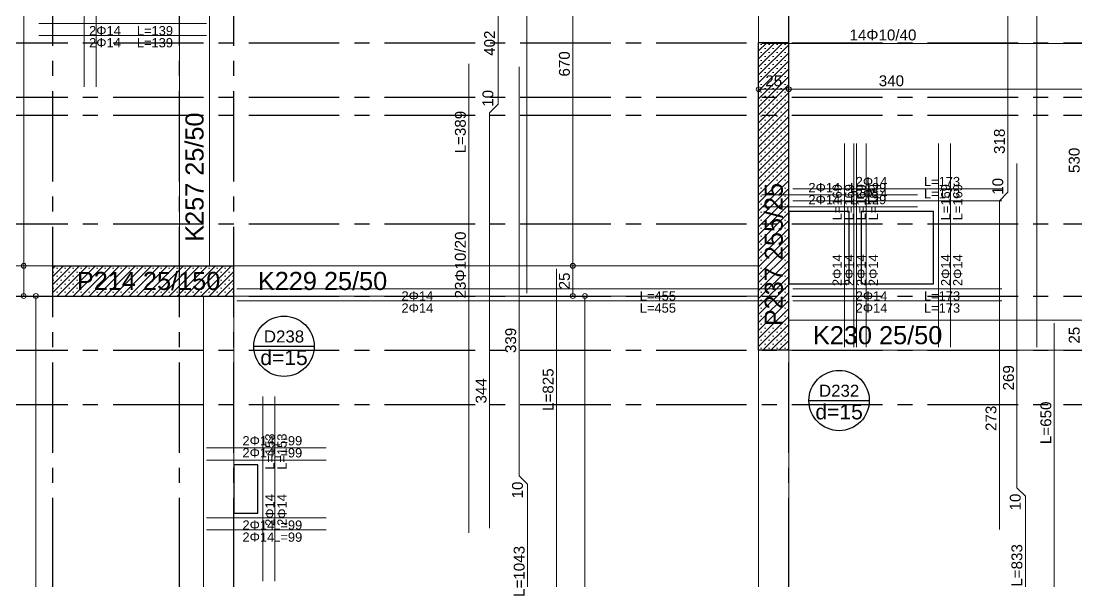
# Model space of a CAD drawing. Header units: millimetres. Extents: x 2232 to 85269, y -3593 to 5869.
# Drawn here: x 56560 to 57435, y 3479 to 3944 of the extents above; entities that cross this region are included whole.
import ezdxf

# ---------------------------------------------------------------- set-up
doc = ezdxf.new("R2010")
doc.units = ezdxf.units.MM
doc.linetypes.add('CENTER2', pattern=[112.5, 75, -12.5, 12.5, -12.5])
doc.linetypes.add('DASHDOT2', pattern=[12.7, 6.35, -3.175, 0, -3.175])
doc.layers.add('aks', color=251, linetype='DASHDOT2', lineweight=35)
for name, color, linetype in [('Donatı Topl. Uzun. Yazısı', 7, 'Continuous'), ('Donatı Uz. Yazısı', 7, 'Continuous'), ('Donatı Yazısı', 7, 'Continuous'), ('Donatı Çizgisi', 7, 'Continuous'), ('Döşeme', 7, 'Continuous'), ('Döşeme Boşluğu', 7, 'Continuous'), ('Kiriş', 7, 'Continuous'), ('Panel', 7, 'Continuous'), ('Standart', 7, 'Continuous'), ('Ölçülendirme', 7, 'Continuous')]:
    doc.layers.add(name, color=color, linetype=linetype)
doc.styles.add('arial_1_18', font='arial.ttf', dxfattribs={"height": 0.2})
pattern_1 = [(45, (0, 0), (-3.314563, 3.314563), []), (45, (3.3146, 0), (-3.314563, 3.314563), [0, -4.6875])]

# ---------------------------------------------------------------- blocks, each defined once
blk = doc.blocks.new('IDE539Entity3872')
at = {"layer": 'Döşeme', "color": 117, "linetype": 'Continuous', "lineweight": -3}
blk.add_lwpolyline([(1476.67, 718.33), (1526.67, 718.33)], dxfattribs=at)
blk.add_circle((1501.67, 718.33), 25, dxfattribs=at)
at = {"layer": 'Döşeme', "color": 178, "linetype": 'Continuous', "lineweight": -3, "style": 'arial_1_18'}
blk.add_text('D232', height=10, dxfattribs=at).set_placement((1484.97, 721.46))
at = {"layer": 'Döşeme', "color": 164, "linetype": 'Continuous', "lineweight": -3, "style": 'arial_1_18'}
blk.add_text('d=15', height=12.5, dxfattribs=at).set_placement((1482, 702.71))
blk = doc.blocks.new('IDE539Entity3888')
at = {"layer": 'Döşeme', "color": 117, "linetype": 'Continuous', "lineweight": -3}
blk.add_lwpolyline([(1016.67, 763.33), (1066.67, 763.33)], dxfattribs=at)
blk.add_circle((1041.67, 763.33), 25, dxfattribs=at)
at = {"layer": 'Döşeme', "color": 178, "linetype": 'Continuous', "lineweight": -3, "style": 'arial_1_18'}
blk.add_text('D238', height=10, dxfattribs=at).set_placement((1024.97, 766.46))
at = {"layer": 'Döşeme', "color": 164, "linetype": 'Continuous', "lineweight": -3, "style": 'arial_1_18'}
blk.add_text('d=15', height=12.5, dxfattribs=at).set_placement((1022, 747.71))
blk = doc.blocks.new('IDE539Entity3897')
at = {"layer": 'aks', "color": 251, "linetype": 'CENTER2', "lineweight": -3}
blk.add_lwpolyline([(955, 0), (955, 2330)], dxfattribs=at)
blk = doc.blocks.new('IDE539Entity3946')
at = {"layer": 'aks', "color": 251, "linetype": 'CENTER2', "lineweight": -3}
blk.add_lwpolyline([(1460, 0), (1460, 2330)], dxfattribs=at)
blk = doc.blocks.new('IDE539Entity3953')
at = {"layer": 'aks', "color": 251, "linetype": 'CENTER2', "lineweight": -3}
blk.add_lwpolyline([(850, 0), (850, 2330)], dxfattribs=at)
blk = doc.blocks.new('IDE539Entity3960')
at = {"layer": 'aks', "color": 251, "linetype": 'CENTER2', "lineweight": -3}
blk.add_lwpolyline([(1000, 0), (1000, 2330)], dxfattribs=at)
blk = doc.blocks.new('IDE539Entity3988')
at = {"layer": 'aks', "color": 251, "linetype": 'CENTER2', "lineweight": -3}
blk.add_lwpolyline([(0, 865), (3260, 865)], dxfattribs=at)
blk = doc.blocks.new('IDE539Entity3995')
at = {"layer": 'aks', "color": 251, "linetype": 'CENTER2', "lineweight": -3}
blk.add_lwpolyline([(0, 715), (3260, 715)], dxfattribs=at)
blk = doc.blocks.new('IDE539Entity4002')
at = {"layer": 'aks', "color": 251, "linetype": 'CENTER2', "lineweight": -3}
blk.add_lwpolyline([(0, 970), (3260, 970)], dxfattribs=at)
blk = doc.blocks.new('IDE539Entity4016')
at = {"layer": 'aks', "color": 251, "linetype": 'CENTER2', "lineweight": -3}
blk.add_lwpolyline([(0, 1015), (3260, 1015)], dxfattribs=at)
blk = doc.blocks.new('IDE539Entity4023')
at = {"layer": 'aks', "color": 251, "linetype": 'CENTER2', "lineweight": -3}
blk.add_lwpolyline([(0, 760), (3260, 760)], dxfattribs=at)
blk = doc.blocks.new('IDE539Entity4044')
at = {"layer": 'aks', "color": 251, "linetype": 'CENTER2', "lineweight": -3}
blk.add_lwpolyline([(0, 955), (3260, 955)], dxfattribs=at)
blk = doc.blocks.new('IDE539Entity4051')
at = {"layer": 'aks', "color": 251, "linetype": 'CENTER2', "lineweight": -3}
blk.add_lwpolyline([(0, 805), (3260, 805)], dxfattribs=at)
blk = doc.blocks.new('IDE539Entity4441')
at = {"layer": 'Kiriş', "color": 4, "linetype": 'Continuous', "lineweight": 5}
blk.add_lwpolyline([(1000, 280), (1000, 805)], dxfattribs=at)
blk = doc.blocks.new('IDE539Entity4442')
at = {"layer": 'Kiriş', "color": 4, "linetype": 'Continuous', "lineweight": 5}
blk.add_lwpolyline([(975, 280), (975, 805)], dxfattribs=at)
blk = doc.blocks.new('IDE539Entity4444')
at = {"layer": 'Kiriş', "color": 4, "linetype": 'Continuous', "lineweight": 5}
blk.add_lwpolyline([(1460, 285), (1460, 760)], dxfattribs=at)
blk = doc.blocks.new('IDE539Entity4445')
at = {"layer": 'Kiriş', "color": 4, "linetype": 'Continuous', "lineweight": 5}
blk.add_lwpolyline([(1435, 285), (1435, 760)], dxfattribs=at)
blk = doc.blocks.new('IDE539Entity4558')
at = {"layer": 'Kiriş', "color": 4, "linetype": 'Continuous', "lineweight": 5}
blk.add_lwpolyline([(550, 805), (850, 805)], dxfattribs=at)
blk = doc.blocks.new('IDE539Entity4559')
at = {"layer": 'Kiriş', "color": 4, "linetype": 'Continuous', "lineweight": 5}
blk.add_lwpolyline([(550, 830), (850, 830)], dxfattribs=at)
blk = doc.blocks.new('IDE539Entity4585')
at = {"layer": 'Donatı Çizgisi', "color": 5, "linetype": 'Continuous', "lineweight": 5}
blk.add_lwpolyline([(838.41, 1031), (977.5, 1031)], dxfattribs=at)
at = {"layer": 'Donatı Topl. Uzun. Yazısı', "color": 1, "linetype": 'Continuous', "lineweight": 5, "style": 'arial_1_18'}
blk.add_text('L=139', height=7.65, dxfattribs=at).set_placement((919.67, 1021.23))
at = {"layer": 'Donatı Yazısı', "color": 5, "linetype": 'Continuous', "lineweight": 5, "style": 'arial_1_18'}
blk.add_text('2Φ14', height=7.65, dxfattribs=at).set_placement((880.14, 1021.23))
blk = doc.blocks.new('IDE539Entity4586')
at = {"layer": 'Donatı Çizgisi', "color": 5, "linetype": 'Continuous', "lineweight": 5}
blk.add_lwpolyline([(838.41, 1021), (977.5, 1021)], dxfattribs=at)
at = {"layer": 'Donatı Topl. Uzun. Yazısı', "color": 1, "linetype": 'Continuous', "lineweight": 5, "style": 'arial_1_18'}
blk.add_text('L=139', height=7.65, dxfattribs=at).set_placement((919.67, 1011.23))
at = {"layer": 'Donatı Yazısı', "color": 5, "linetype": 'Continuous', "lineweight": 5, "style": 'arial_1_18'}
blk.add_text('2Φ14', height=7.65, dxfattribs=at).set_placement((880.14, 1011.23))
blk = doc.blocks.new('IDE539Entity4587')
at = {"layer": 'Donatı Çizgisi', "color": 5, "linetype": 'Continuous', "lineweight": 5}
blk.add_lwpolyline([(886, 978.41), (886, 1211.59)], dxfattribs=at)
at = {"layer": 'Donatı Topl. Uzun. Yazısı', "color": 1, "linetype": 'Continuous', "lineweight": 5, "style": 'arial_1_18'}
blk.add_text('L=233', height=7.65, rotation=90, dxfattribs=at).set_placement((883.87, 1169.92))
at = {"layer": 'Donatı Yazısı', "color": 5, "linetype": 'Continuous', "lineweight": 5, "style": 'arial_1_18'}
blk.add_text('2Φ14', height=7.65, rotation=90, dxfattribs=at).set_placement((883.87, 1048.36))
blk = doc.blocks.new('IDE539Entity4588')
at = {"layer": 'Donatı Çizgisi', "color": 5, "linetype": 'Continuous', "lineweight": 5}
blk.add_lwpolyline([(876, 978.41), (876, 1211.59)], dxfattribs=at)
at = {"layer": 'Donatı Topl. Uzun. Yazısı', "color": 1, "linetype": 'Continuous', "lineweight": 5, "style": 'arial_1_18'}
blk.add_text('L=233', height=7.65, rotation=90, dxfattribs=at).set_placement((873.87, 1169.92))
at = {"layer": 'Donatı Yazısı', "color": 5, "linetype": 'Continuous', "lineweight": 5, "style": 'arial_1_18'}
blk.add_text('2Φ14', height=7.65, rotation=90, dxfattribs=at).set_placement((873.87, 1048.36))
blk = doc.blocks.new('IDE539Entity4591')
at = {"layer": 'Kiriş', "color": 4, "linetype": 'Continuous', "lineweight": 5}
blk.add_lwpolyline([(1000, 805), (1435, 805)], dxfattribs=at)
blk = doc.blocks.new('IDE539Entity4592')
at = {"layer": 'Kiriş', "color": 4, "linetype": 'Continuous', "lineweight": 5}
blk.add_lwpolyline([(1000, 830), (1435, 830)], dxfattribs=at)
blk = doc.blocks.new('IDE539Entity4593')
at = {"layer": 'Kiriş', "color": 159, "linetype": 'Continuous', "lineweight": 5, "style": 'arial_1_18'}
blk.add_text('K229 25/50', height=15, dxfattribs=at).set_placement((1020, 810))
blk = doc.blocks.new('IDE539Entity4594')
at = {"layer": 'Panel', "linetype": 'Continuous', "lineweight": 5}
h = blk.add_hatch(dxfattribs=at)
h.set_pattern_fill('SACNCR', color=163, scale=50, style=0)
h.set_pattern_definition(pattern_1)
h.paths.add_polyline_path([(850, 830), (1000, 830), (1000, 805), (850, 805)])
blk = doc.blocks.new('IDE539Entity4595')
at = {"layer": 'Panel', "color": 164, "linetype": 'Continuous', "lineweight": -3}
blk.add_lwpolyline([(850, 805), (850, 830)], dxfattribs=at)
blk = doc.blocks.new('IDE539Entity4596')
at = {"layer": 'Panel', "color": 164, "linetype": 'Continuous', "lineweight": -3}
blk.add_lwpolyline([(850, 805), (1000, 805)], dxfattribs=at)
blk = doc.blocks.new('IDE539Entity4597')
at = {"layer": 'Panel', "color": 164, "linetype": 'Continuous', "lineweight": -3}
blk.add_lwpolyline([(1000, 805), (1000, 830)], dxfattribs=at)
blk = doc.blocks.new('IDE539Entity4598')
at = {"layer": 'Panel', "color": 164, "linetype": 'Continuous', "lineweight": -3}
blk.add_lwpolyline([(850, 830), (1000, 830)], dxfattribs=at)
blk = doc.blocks.new('IDE539Entity4599')
at = {"layer": 'Panel', "color": 159, "linetype": 'Continuous', "lineweight": -3, "style": 'arial_1_18'}
blk.add_text('P214 25/150', height=15, dxfattribs=at).set_placement((870, 810))
blk = doc.blocks.new('IDE539Entity4600')
at = {"layer": 'Kiriş', "color": 4, "linetype": 'Continuous', "lineweight": 5}
blk.add_lwpolyline([(980, 830), (980, 1500)], dxfattribs=at)
blk = doc.blocks.new('IDE539Entity4601')
at = {"layer": 'Kiriş', "color": 4, "linetype": 'Continuous', "lineweight": 5}
blk.add_lwpolyline([(955, 830), (955, 1500)], dxfattribs=at)
blk = doc.blocks.new('IDE539Entity4602')
at = {"layer": 'Kiriş', "color": 159, "linetype": 'Continuous', "lineweight": 5, "style": 'arial_1_18'}
blk.add_text('K257 25/50', height=15, rotation=90, dxfattribs=at).set_placement((975, 850))
blk = doc.blocks.new('IDE539Entity4625')
at = {"layer": 'Döşeme Boşluğu', "color": 8, "linetype": 'Continuous', "lineweight": -3}
blk.add_lwpolyline([(1510, 815), (1510, 875)], dxfattribs=at)
blk = doc.blocks.new('IDE539Entity4626')
at = {"layer": 'Döşeme Boşluğu', "color": 8, "linetype": 'Continuous', "lineweight": -3}
blk.add_lwpolyline([(1510, 875), (1460, 875)], dxfattribs=at)
blk = doc.blocks.new('IDE539Entity4627')
at = {"layer": 'Döşeme Boşluğu', "color": 8, "linetype": 'Continuous', "lineweight": -3}
blk.add_lwpolyline([(1460, 875), (1460, 815)], dxfattribs=at)
blk = doc.blocks.new('IDE539Entity4628')
at = {"layer": 'Döşeme Boşluğu', "color": 8, "linetype": 'Continuous', "lineweight": -3}
blk.add_lwpolyline([(1460, 815), (1510, 815)], dxfattribs=at)
blk = doc.blocks.new('IDE539Entity4629')
at = {"layer": 'Donatı Çizgisi', "color": 5, "linetype": 'Continuous', "lineweight": 5}
blk.add_lwpolyline([(1437.5, 879), (1566.59, 879)], dxfattribs=at)
at = {"layer": 'Donatı Topl. Uzun. Yazısı', "color": 1, "linetype": 'Continuous', "lineweight": 5, "style": 'arial_1_18'}
blk.add_text('L=129', height=7.65, dxfattribs=at).set_placement((1510.76, 881.12))
at = {"layer": 'Donatı Yazısı', "color": 5, "linetype": 'Continuous', "lineweight": 5, "style": 'arial_1_18'}
blk.add_text('2Φ14', height=7.65, dxfattribs=at).set_placement((1476.23, 881.12))
blk = doc.blocks.new('IDE539Entity4630')
at = {"layer": 'Donatı Çizgisi', "color": 5, "linetype": 'Continuous', "lineweight": 5}
blk.add_lwpolyline([(1437.5, 889), (1566.59, 889)], dxfattribs=at)
at = {"layer": 'Donatı Topl. Uzun. Yazısı', "color": 1, "linetype": 'Continuous', "lineweight": 5, "style": 'arial_1_18'}
blk.add_text('L=129', height=7.65, dxfattribs=at).set_placement((1510.76, 891.12))
at = {"layer": 'Donatı Yazısı', "color": 5, "linetype": 'Continuous', "lineweight": 5, "style": 'arial_1_18'}
blk.add_text('2Φ14', height=7.65, dxfattribs=at).set_placement((1476.23, 891.12))
blk = doc.blocks.new('IDE539Entity4631')
at = {"layer": 'Donatı Çizgisi', "color": 5, "linetype": 'Continuous', "lineweight": 5}
blk.add_lwpolyline([(1514, 762.5), (1514, 931.59)], dxfattribs=at)
at = {"layer": 'Donatı Topl. Uzun. Yazısı', "color": 1, "linetype": 'Continuous', "lineweight": 5, "style": 'arial_1_18'}
blk.add_text('L=169', height=7.65, rotation=90, dxfattribs=at).set_placement((1523.78, 867.76))
at = {"layer": 'Donatı Yazısı', "color": 5, "linetype": 'Continuous', "lineweight": 5, "style": 'arial_1_18'}
blk.add_text('2Φ14', height=7.65, rotation=90, dxfattribs=at).set_placement((1523.78, 813.23))
blk = doc.blocks.new('IDE539Entity4632')
at = {"layer": 'Donatı Çizgisi', "color": 5, "linetype": 'Continuous', "lineweight": 5}
blk.add_lwpolyline([(1524, 762.5), (1524, 931.59)], dxfattribs=at)
at = {"layer": 'Donatı Topl. Uzun. Yazısı', "color": 1, "linetype": 'Continuous', "lineweight": 5, "style": 'arial_1_18'}
blk.add_text('L=169', height=7.65, rotation=90, dxfattribs=at).set_placement((1533.78, 867.76))
at = {"layer": 'Donatı Yazısı', "color": 5, "linetype": 'Continuous', "lineweight": 5, "style": 'arial_1_18'}
blk.add_text('2Φ14', height=7.65, rotation=90, dxfattribs=at).set_placement((1533.78, 813.23))
blk = doc.blocks.new('IDE539Entity4633')
at = {"layer": 'Donatı Çizgisi', "color": 5, "linetype": 'Continuous', "lineweight": 5}
blk.add_lwpolyline([(1002.5, 811), (1457.5, 811)], dxfattribs=at)
at = {"layer": 'Donatı Topl. Uzun. Yazısı', "color": 1, "linetype": 'Continuous', "lineweight": 5, "style": 'arial_1_18'}
blk.add_text('L=455', height=7.65, dxfattribs=at).set_placement((1336.48, 801.22))
at = {"layer": 'Donatı Yazısı', "color": 5, "linetype": 'Continuous', "lineweight": 5, "style": 'arial_1_18'}
blk.add_text('2Φ14', height=7.65, dxfattribs=at).set_placement((1139, 801.22))
blk = doc.blocks.new('IDE539Entity4634')
at = {"layer": 'Donatı Çizgisi', "color": 5, "linetype": 'Continuous', "lineweight": 5}
blk.add_lwpolyline([(1002.5, 801), (1457.5, 801)], dxfattribs=at)
at = {"layer": 'Donatı Topl. Uzun. Yazısı', "color": 1, "linetype": 'Continuous', "lineweight": 5, "style": 'arial_1_18'}
blk.add_text('L=455', height=7.65, dxfattribs=at).set_placement((1336.48, 791.22))
at = {"layer": 'Donatı Yazısı', "color": 5, "linetype": 'Continuous', "lineweight": 5, "style": 'arial_1_18'}
blk.add_text('2Φ14', height=7.65, dxfattribs=at).set_placement((1139, 791.22))
blk = doc.blocks.new('IDE539Entity4639')
at = {"layer": 'Kiriş', "color": 4, "linetype": 'Continuous', "lineweight": 5}
blk.add_lwpolyline([(1460, 760), (1800, 760)], dxfattribs=at)
blk = doc.blocks.new('IDE539Entity4640')
at = {"layer": 'Kiriş', "color": 4, "linetype": 'Continuous', "lineweight": 5}
blk.add_lwpolyline([(1460, 785), (1800, 785)], dxfattribs=at)
blk = doc.blocks.new('IDE539Entity4641')
at = {"layer": 'Kiriş', "color": 159, "linetype": 'Continuous', "lineweight": 5, "style": 'arial_1_18'}
blk.add_text('K230 25/50', height=15, dxfattribs=at).set_placement((1480, 765))
blk = doc.blocks.new('IDE539Entity4642')
at = {"layer": 'Panel', "linetype": 'Continuous', "lineweight": 5}
h = blk.add_hatch(dxfattribs=at)
h.set_pattern_fill('SACNCR', color=163, scale=50, style=0)
h.set_pattern_definition(pattern_1)
h.paths.add_polyline_path([(1435, 760), (1435, 1015), (1460, 1015), (1460, 760)])
blk = doc.blocks.new('IDE539Entity4643')
at = {"layer": 'Panel', "color": 164, "linetype": 'Continuous', "lineweight": -3}
blk.add_lwpolyline([(1460, 760), (1435, 760)], dxfattribs=at)
blk = doc.blocks.new('IDE539Entity4644')
at = {"layer": 'Panel', "color": 164, "linetype": 'Continuous', "lineweight": -3}
blk.add_lwpolyline([(1460, 760), (1460, 1015)], dxfattribs=at)
blk = doc.blocks.new('IDE539Entity4645')
at = {"layer": 'Panel', "color": 164, "linetype": 'Continuous', "lineweight": -3}
blk.add_lwpolyline([(1460, 1015), (1435, 1015)], dxfattribs=at)
blk = doc.blocks.new('IDE539Entity4646')
at = {"layer": 'Panel', "color": 164, "linetype": 'Continuous', "lineweight": -3}
blk.add_lwpolyline([(1435, 760), (1435, 1015)], dxfattribs=at)
blk = doc.blocks.new('IDE539Entity4647')
at = {"layer": 'Panel', "color": 159, "linetype": 'Continuous', "lineweight": -3, "style": 'arial_1_18'}
blk.add_text('P237 255/25', height=15, rotation=90, dxfattribs=at).set_placement((1455, 780))
blk = doc.blocks.new('IDE539Entity4648')
at = {"layer": 'Kiriş', "color": 4, "linetype": 'Continuous', "lineweight": 5}
blk.add_lwpolyline([(1460, 1015), (1460, 1315)], dxfattribs=at)
blk = doc.blocks.new('IDE539Entity4649')
at = {"layer": 'Kiriş', "color": 4, "linetype": 'Continuous', "lineweight": 5}
blk.add_lwpolyline([(1435, 1015), (1435, 1315)], dxfattribs=at)
blk = doc.blocks.new('IDE539Entity4652')
at = {"layer": 'Döşeme Boşluğu', "color": 8, "linetype": 'Continuous', "lineweight": -3}
blk.add_lwpolyline([(1580, 815), (1580, 875)], dxfattribs=at)
blk = doc.blocks.new('IDE539Entity4653')
at = {"layer": 'Döşeme Boşluğu', "color": 8, "linetype": 'Continuous', "lineweight": -3}
blk.add_lwpolyline([(1580, 875), (1520, 875)], dxfattribs=at)
blk = doc.blocks.new('IDE539Entity4654')
at = {"layer": 'Döşeme Boşluğu', "color": 8, "linetype": 'Continuous', "lineweight": -3}
blk.add_lwpolyline([(1520, 875), (1520, 815)], dxfattribs=at)
blk = doc.blocks.new('IDE539Entity4655')
at = {"layer": 'Döşeme Boşluğu', "color": 8, "linetype": 'Continuous', "lineweight": -3}
blk.add_lwpolyline([(1520, 815), (1580, 815)], dxfattribs=at)
blk = doc.blocks.new('IDE539Entity4656')
at = {"layer": 'Donatı Çizgisi', "color": 5, "linetype": 'Continuous', "lineweight": 5}
blk.add_lwpolyline([(1516, 762.5), (1516, 931.59)], dxfattribs=at)
at = {"layer": 'Donatı Topl. Uzun. Yazısı', "color": 1, "linetype": 'Continuous', "lineweight": 5, "style": 'arial_1_18'}
blk.add_text('L=169', height=7.65, rotation=90, dxfattribs=at).set_placement((1513.88, 867.76))
at = {"layer": 'Donatı Yazısı', "color": 5, "linetype": 'Continuous', "lineweight": 5, "style": 'arial_1_18'}
blk.add_text('2Φ14', height=7.65, rotation=90, dxfattribs=at).set_placement((1513.88, 813.23))
blk = doc.blocks.new('IDE539Entity4657')
at = {"layer": 'Donatı Çizgisi', "color": 5, "linetype": 'Continuous', "lineweight": 5}
blk.add_lwpolyline([(1506, 762.5), (1506, 931.59)], dxfattribs=at)
at = {"layer": 'Donatı Topl. Uzun. Yazısı', "color": 1, "linetype": 'Continuous', "lineweight": 5, "style": 'arial_1_18'}
blk.add_text('L=169', height=7.65, rotation=90, dxfattribs=at).set_placement((1503.88, 867.76))
at = {"layer": 'Donatı Yazısı', "color": 5, "linetype": 'Continuous', "lineweight": 5, "style": 'arial_1_18'}
blk.add_text('2Φ14', height=7.65, rotation=90, dxfattribs=at).set_placement((1503.88, 813.23))
blk = doc.blocks.new('IDE539Entity4658')
at = {"layer": 'Donatı Çizgisi', "color": 5, "linetype": 'Continuous', "lineweight": 5}
blk.add_lwpolyline([(1463.41, 884), (1636.59, 884)], dxfattribs=at)
at = {"layer": 'Donatı Topl. Uzun. Yazısı', "color": 1, "linetype": 'Continuous', "lineweight": 5, "style": 'arial_1_18'}
blk.add_text('L=173', height=7.65, dxfattribs=at).set_placement((1571.94, 886.12))
at = {"layer": 'Donatı Yazısı', "color": 5, "linetype": 'Continuous', "lineweight": 5, "style": 'arial_1_18'}
blk.add_text('2Φ14', height=7.65, dxfattribs=at).set_placement((1515.36, 886.12))
blk = doc.blocks.new('IDE539Entity4659')
at = {"layer": 'Donatı Çizgisi', "color": 5, "linetype": 'Continuous', "lineweight": 5}
blk.add_lwpolyline([(1463.41, 894), (1636.59, 894)], dxfattribs=at)
at = {"layer": 'Donatı Topl. Uzun. Yazısı', "color": 1, "linetype": 'Continuous', "lineweight": 5, "style": 'arial_1_18'}
blk.add_text('L=173', height=7.65, dxfattribs=at).set_placement((1571.94, 896.12))
at = {"layer": 'Donatı Yazısı', "color": 5, "linetype": 'Continuous', "lineweight": 5, "style": 'arial_1_18'}
blk.add_text('2Φ14', height=7.65, dxfattribs=at).set_placement((1515.36, 896.12))
blk = doc.blocks.new('IDE539Entity4660')
at = {"layer": 'Donatı Çizgisi', "color": 5, "linetype": 'Continuous', "lineweight": 5}
blk.add_lwpolyline([(1584, 762.5), (1584, 931.59)], dxfattribs=at)
at = {"layer": 'Donatı Topl. Uzun. Yazısı', "color": 1, "linetype": 'Continuous', "lineweight": 5, "style": 'arial_1_18'}
blk.add_text('L=169', height=7.65, rotation=90, dxfattribs=at).set_placement((1593.78, 867.76))
at = {"layer": 'Donatı Yazısı', "color": 5, "linetype": 'Continuous', "lineweight": 5, "style": 'arial_1_18'}
blk.add_text('2Φ14', height=7.65, rotation=90, dxfattribs=at).set_placement((1593.78, 813.23))
blk = doc.blocks.new('IDE539Entity4661')
at = {"layer": 'Donatı Çizgisi', "color": 5, "linetype": 'Continuous', "lineweight": 5}
blk.add_lwpolyline([(1594, 762.5), (1594, 931.59)], dxfattribs=at)
at = {"layer": 'Donatı Topl. Uzun. Yazısı', "color": 1, "linetype": 'Continuous', "lineweight": 5, "style": 'arial_1_18'}
blk.add_text('L=169', height=7.65, rotation=90, dxfattribs=at).set_placement((1603.78, 867.76))
at = {"layer": 'Donatı Yazısı', "color": 5, "linetype": 'Continuous', "lineweight": 5, "style": 'arial_1_18'}
blk.add_text('2Φ14', height=7.65, rotation=90, dxfattribs=at).set_placement((1603.78, 813.23))
blk = doc.blocks.new('IDE539Entity4662')
at = {"layer": 'Donatı Çizgisi', "color": 5, "linetype": 'Continuous', "lineweight": 5}
blk.add_lwpolyline([(1463.41, 811), (1636.59, 811)], dxfattribs=at)
at = {"layer": 'Donatı Topl. Uzun. Yazısı', "color": 1, "linetype": 'Continuous', "lineweight": 5, "style": 'arial_1_18'}
blk.add_text('L=173', height=7.65, dxfattribs=at).set_placement((1571.94, 801.22))
at = {"layer": 'Donatı Yazısı', "color": 5, "linetype": 'Continuous', "lineweight": 5, "style": 'arial_1_18'}
blk.add_text('2Φ14', height=7.65, dxfattribs=at).set_placement((1515.36, 801.22))
blk = doc.blocks.new('IDE539Entity4663')
at = {"layer": 'Donatı Çizgisi', "color": 5, "linetype": 'Continuous', "lineweight": 5}
blk.add_lwpolyline([(1463.41, 801), (1636.59, 801)], dxfattribs=at)
at = {"layer": 'Donatı Topl. Uzun. Yazısı', "color": 1, "linetype": 'Continuous', "lineweight": 5, "style": 'arial_1_18'}
blk.add_text('L=173', height=7.65, dxfattribs=at).set_placement((1571.94, 791.22))
at = {"layer": 'Donatı Yazısı', "color": 5, "linetype": 'Continuous', "lineweight": 5, "style": 'arial_1_18'}
blk.add_text('2Φ14', height=7.65, dxfattribs=at).set_placement((1515.36, 791.22))
blk = doc.blocks.new('IDE539Entity4908')
at = {"layer": 'Döşeme Boşluğu', "color": 8, "linetype": 'Continuous', "lineweight": -3}
blk.add_lwpolyline([(1020, 625), (1020, 665)], dxfattribs=at)
blk = doc.blocks.new('IDE539Entity4909')
at = {"layer": 'Döşeme Boşluğu', "color": 8, "linetype": 'Continuous', "lineweight": -3}
blk.add_lwpolyline([(1020, 665), (1000, 665)], dxfattribs=at)
blk = doc.blocks.new('IDE539Entity4910')
at = {"layer": 'Döşeme Boşluğu', "color": 8, "linetype": 'Continuous', "lineweight": -3}
blk.add_lwpolyline([(1000, 665), (1000, 625)], dxfattribs=at)
blk = doc.blocks.new('IDE539Entity4911')
at = {"layer": 'Döşeme Boşluğu', "color": 8, "linetype": 'Continuous', "lineweight": -3}
blk.add_lwpolyline([(1000, 625), (1020, 625)], dxfattribs=at)
blk = doc.blocks.new('IDE539Entity4912')
at = {"layer": 'Donatı Çizgisi', "color": 5, "linetype": 'Continuous', "lineweight": 5}
blk.add_lwpolyline([(977.5, 669), (1076.59, 669)], dxfattribs=at)
at = {"layer": 'Donatı Topl. Uzun. Yazısı', "color": 1, "linetype": 'Continuous', "lineweight": 5, "style": 'arial_1_18'}
blk.add_text('L=99', height=7.65, dxfattribs=at).set_placement((1032.7, 671.13))
at = {"layer": 'Donatı Yazısı', "color": 5, "linetype": 'Continuous', "lineweight": 5, "style": 'arial_1_18'}
blk.add_text('2Φ14', height=7.65, dxfattribs=at).set_placement((1007.23, 671.13))
blk = doc.blocks.new('IDE539Entity4913')
at = {"layer": 'Donatı Çizgisi', "color": 5, "linetype": 'Continuous', "lineweight": 5}
blk.add_lwpolyline([(977.5, 679), (1076.59, 679)], dxfattribs=at)
at = {"layer": 'Donatı Topl. Uzun. Yazısı', "color": 1, "linetype": 'Continuous', "lineweight": 5, "style": 'arial_1_18'}
blk.add_text('L=99', height=7.65, dxfattribs=at).set_placement((1032.7, 681.13))
at = {"layer": 'Donatı Yazısı', "color": 5, "linetype": 'Continuous', "lineweight": 5, "style": 'arial_1_18'}
blk.add_text('2Φ14', height=7.65, dxfattribs=at).set_placement((1007.23, 681.13))
blk = doc.blocks.new('IDE539Entity4914')
at = {"layer": 'Donatı Çizgisi', "color": 5, "linetype": 'Continuous', "lineweight": 5}
blk.add_lwpolyline([(1024, 568.41), (1024, 721.59)], dxfattribs=at)
at = {"layer": 'Donatı Topl. Uzun. Yazısı', "color": 1, "linetype": 'Continuous', "lineweight": 5, "style": 'arial_1_18'}
blk.add_text('L=153', height=7.65, rotation=90, dxfattribs=at).set_placement((1033.78, 660.94))
at = {"layer": 'Donatı Yazısı', "color": 5, "linetype": 'Continuous', "lineweight": 5, "style": 'arial_1_18'}
blk.add_text('2Φ14', height=7.65, rotation=90, dxfattribs=at).set_placement((1033.78, 614.36))
blk = doc.blocks.new('IDE539Entity4915')
at = {"layer": 'Donatı Çizgisi', "color": 5, "linetype": 'Continuous', "lineweight": 5}
blk.add_lwpolyline([(1034, 568.41), (1034, 721.59)], dxfattribs=at)
at = {"layer": 'Donatı Topl. Uzun. Yazısı', "color": 1, "linetype": 'Continuous', "lineweight": 5, "style": 'arial_1_18'}
blk.add_text('L=153', height=7.65, rotation=90, dxfattribs=at).set_placement((1043.78, 660.94))
at = {"layer": 'Donatı Yazısı', "color": 5, "linetype": 'Continuous', "lineweight": 5, "style": 'arial_1_18'}
blk.add_text('2Φ14', height=7.65, rotation=90, dxfattribs=at).set_placement((1043.78, 614.36))
blk = doc.blocks.new('IDE539Entity4916')
at = {"layer": 'Donatı Çizgisi', "color": 5, "linetype": 'Continuous', "lineweight": 5}
blk.add_lwpolyline([(977.5, 621), (1076.59, 621)], dxfattribs=at)
at = {"layer": 'Donatı Topl. Uzun. Yazısı', "color": 1, "linetype": 'Continuous', "lineweight": 5, "style": 'arial_1_18'}
blk.add_text('L=99', height=7.65, dxfattribs=at).set_placement((1032.7, 611.22))
at = {"layer": 'Donatı Yazısı', "color": 5, "linetype": 'Continuous', "lineweight": 5, "style": 'arial_1_18'}
blk.add_text('2Φ14', height=7.65, dxfattribs=at).set_placement((1007.23, 611.22))
blk = doc.blocks.new('IDE539Entity4917')
at = {"layer": 'Donatı Çizgisi', "color": 5, "linetype": 'Continuous', "lineweight": 5}
blk.add_lwpolyline([(977.5, 611), (1076.59, 611)], dxfattribs=at)
at = {"layer": 'Donatı Topl. Uzun. Yazısı', "color": 1, "linetype": 'Continuous', "lineweight": 5, "style": 'arial_1_18'}
blk.add_text('L=99', height=7.65, dxfattribs=at).set_placement((1032.7, 601.22))
at = {"layer": 'Donatı Yazısı', "color": 5, "linetype": 'Continuous', "lineweight": 5, "style": 'arial_1_18'}
blk.add_text('2Φ14', height=7.65, dxfattribs=at).set_placement((1007.23, 601.22))
blk = doc.blocks.new('IDE539Entity5156')
at = {"layer": 'Donatı Çizgisi', "color": 5, "linetype": 'Continuous', "lineweight": 5}
for points in [[(1243, 807.5), (1243, 1522.5)], [(1219, 964), (1219, 1366)], [(1665.5, 762.5), (1665.5, 1337.5)], [(1641.5, 891), (1641.5, 1209)], [(1437.5, 1014.5), (1822.5, 1014.5)], [(1194.8, 608.5), (1194.8, 997.5)], [(1236.5, 656), (1236.5, 995)], [(1212, 957), (1219, 964)], [(1212, 612.5), (1212, 957)], [(1649, 646), (1649, 915)], [(1634.5, 884), (1641.5, 891)], [(1634.5, 611.25), (1634.5, 884)], [(1267.5, 2.5), (1267.5, 827.5)], [(1680, 132.5), (1680, 782.5)], [(1243.5, 649), (1236.5, 656)], [(1243.5, 136.43), (1243.5, 649)], [(1656, 639), (1649, 646)], [(1656, 241.43), (1656, 639)]]:
    blk.add_lwpolyline(points, dxfattribs=at)
at = {"layer": 'Donatı Topl. Uzun. Yazısı', "color": 1, "linetype": 'Continuous', "lineweight": 5, "style": 'arial_1_18'}
for s, p in [('L=389', (1192.3, 923.29)), ('L=825', (1265, 709.69)), ('L=650', (1677.5, 682.19)), ('L=1043', (1241, 555.44)), ('L=833', (1653.5, 563.93))]:
    blk.add_text(s, height=9, rotation=90, dxfattribs=at).set_placement(p)
at = {"layer": 'Donatı Uz. Yazısı', "color": 5, "linetype": 'Continuous', "lineweight": 5, "style": 'arial_1_18'}
for s, p in [('402', (1216.5, 1004.2)), ('10', (1215.13, 961.9)), ('318', (1639, 922.8)), ('10', (1637.63, 888.9)), ('339', (1234, 757.7)), ('269', (1646.5, 726.7)), ('344', (1209.5, 715.85)), ('273', (1632, 693.08)), ('10', (1239.63, 637.12)), ('10', (1652.13, 627.12))]:
    blk.add_text(s, height=9, rotation=90, dxfattribs=at).set_placement(p)
at = {"layer": 'Donatı Yazısı', "color": 5, "linetype": 'Continuous', "lineweight": 5, "style": 'arial_1_18'}
blk.add_text('14Φ10/40', height=9, dxfattribs=at).set_placement((1510.27, 1017))
blk.add_text('23Φ10/20', height=9, rotation=90, dxfattribs=at).set_placement((1192.3, 803))
blk = doc.blocks.new('IDE539Entity5157')
at = {"layer": 'Ölçülendirme', "color": 1, "linetype": 'Continuous', "lineweight": 5}
for points in [[(826, 805), (826, 1500)], [(1281, 805), (1281, 1500)], [(1435, 976.5), (1825, 976.5)], [(836, 240), (836, 805)], [(1291, 0), (1291, 805)]]:
    blk.add_lwpolyline(points, dxfattribs=at)
for centre in [(1435, 976.5), (1460, 976.5), (826, 830), (1281, 830), (826, 805), (836, 805), (1281, 805), (1291, 805)]:
    blk.add_circle(centre, 2, dxfattribs=at)
at = {"layer": 'Ölçülendirme', "color": 1, "linetype": 'Continuous', "lineweight": 5, "style": 'arial_1_18'}
for s, p in [('670', (1278.5, 987.01)), ('530', (1701, 907.01)), ('25', (1278.5, 810.51)), ('25', (1701, 765.51))]:
    blk.add_text(s, height=9, rotation=90, dxfattribs=at).set_placement(p)
for s, p in [('25', (1440.51, 979)), ('340', (1534.51, 979))]:
    blk.add_text(s, height=9, dxfattribs=at).set_placement(p)

msp = doc.modelspace()

# ---------------------------------------------------------------- block references
at = {"layer": 'aks'}
for name in ['IDE539Entity3953', 'IDE539Entity3897', 'IDE539Entity3960', 'IDE539Entity3946', 'IDE539Entity4016', 'IDE539Entity4002', 'IDE539Entity4044', 'IDE539Entity3988', 'IDE539Entity4051', 'IDE539Entity4023', 'IDE539Entity3995']:
    msp.add_blockref(name, (55735.84, 2910.75), dxfattribs=at)
at = {"layer": 'Döşeme'}
for name in ['IDE539Entity3888', 'IDE539Entity3872']:
    msp.add_blockref(name, (55735.84, 2910.75), dxfattribs=at)
at = {"layer": 'Döşeme Boşluğu'}
for name in ['IDE539Entity4626', 'IDE539Entity4627', 'IDE539Entity4625', 'IDE539Entity4653', 'IDE539Entity4654', 'IDE539Entity4652', 'IDE539Entity4628', 'IDE539Entity4655', 'IDE539Entity4909', 'IDE539Entity4910', 'IDE539Entity4908', 'IDE539Entity4911']:
    msp.add_blockref(name, (55735.84, 2910.75), dxfattribs=at)
at = {"layer": 'Kiriş'}
for name in ['IDE539Entity4601', 'IDE539Entity4600', 'IDE539Entity4649', 'IDE539Entity4648', 'IDE539Entity4602', 'IDE539Entity4559', 'IDE539Entity4592', 'IDE539Entity4593', 'IDE539Entity4558', 'IDE539Entity4442', 'IDE539Entity4441', 'IDE539Entity4591', 'IDE539Entity4640', 'IDE539Entity4641', 'IDE539Entity4445', 'IDE539Entity4444', 'IDE539Entity4639']:
    msp.add_blockref(name, (55735.84, 2910.75), dxfattribs=at)
at = {"layer": 'Panel'}
for name in ['IDE539Entity4642', 'IDE539Entity4645', 'IDE539Entity4646', 'IDE539Entity4644', 'IDE539Entity4647', 'IDE539Entity4594', 'IDE539Entity4595', 'IDE539Entity4598', 'IDE539Entity4599', 'IDE539Entity4597', 'IDE539Entity4596', 'IDE539Entity4643']:
    msp.add_blockref(name, (55735.84, 2910.75), dxfattribs=at)
at = {"layer": 'Standart'}
for name in ['IDE539Entity5157', 'IDE539Entity5156', 'IDE539Entity4588', 'IDE539Entity4587', 'IDE539Entity4585', 'IDE539Entity4586', 'IDE539Entity4657', 'IDE539Entity4656', 'IDE539Entity4631', 'IDE539Entity4632', 'IDE539Entity4660', 'IDE539Entity4661', 'IDE539Entity4659', 'IDE539Entity4630', 'IDE539Entity4629', 'IDE539Entity4658', 'IDE539Entity4633', 'IDE539Entity4662', 'IDE539Entity4634', 'IDE539Entity4663', 'IDE539Entity4914', 'IDE539Entity4915', 'IDE539Entity4913', 'IDE539Entity4912', 'IDE539Entity4916', 'IDE539Entity4917']:
    msp.add_blockref(name, (55735.84, 2910.75), dxfattribs=at)

doc.saveas('drawing.dxf')
